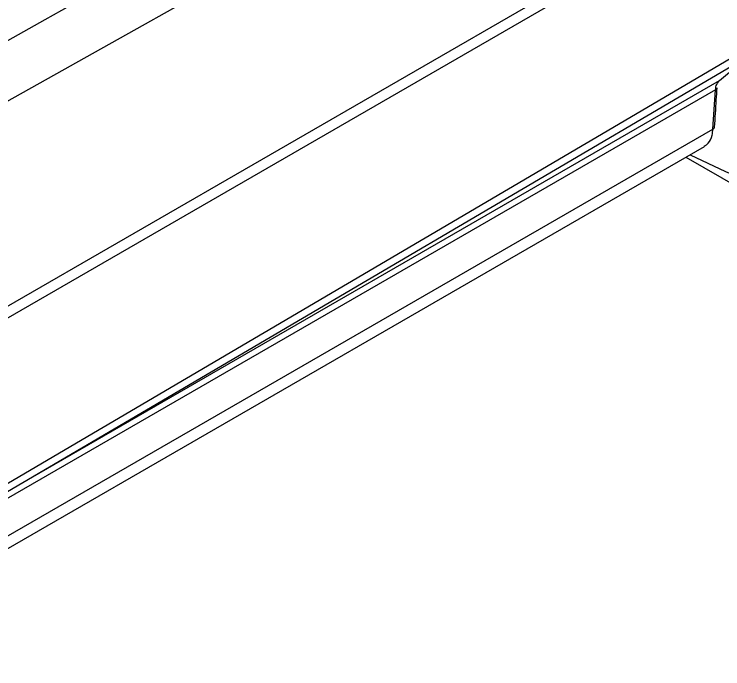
# Model space of a CAD drawing. Extents: x 16.7 to 113.1, y 4.5 to 84.5.
# Drawn here: x 30.745 to 32.741, y 9.808 to 11.653 of the extents above; entities that cross this region are included whole.
import ezdxf

# ---------------------------------------------------------------- set-up
doc = ezdxf.new("R2010")
doc.units = 0
doc.header["$MEASUREMENT"] = 0
doc.layers.add('OBJECT', color=7, linetype='CONTINUOUS')

msp = doc.modelspace()

# ---------------------------------------------------------------- linework, layer by layer
at = {"layer": 'OBJECT'}
for p, q in [((33.2654, 12.296), (29.9534, 10.3841)), ((29.9534, 10.3514), (33.2654, 12.2634)), ((32.7323, 11.4667), (32.7881, 11.5136)), ((30.7667, 10.3319), (32.7323, 11.4667)), ((32.7207, 11.4401), (30.0206, 9.8814)), ((32.7136, 11.3298), (32.7207, 11.4401)), ((30.1037, 9.8231), (32.7136, 11.3298)), ((30.1395, 9.8084), (32.6895, 11.2805)), ((32.6374, 11.2505), (34.0703, 10.4233))]:
    msp.add_line(p, q, dxfattribs=at)
at = {"layer": 'OBJECT', "flags": 128}
for points in [[(33.2637, 12.8311), (33.0865, 12.7318), (32.3778, 12.3345), (29.9026, 10.9473)], [(30.5157, 11.461), (30.8326, 11.6388), (31.7477, 12.1523), (32.8138, 12.7506)], [(30.0104, 9.9102), (30.068, 9.9441), (30.7769, 10.3611), (33.2637, 11.8244)], [(30.0206, 9.8933), (30.5867, 10.2261), (33.2403, 11.7864)], [(32.6491, 11.2572), (32.7485, 11.2099), (32.9091, 11.1428), (33.0681, 11.0879), (33.2249, 11.0454), (33.3788, 11.0155), (33.5293, 10.9983), (33.6759, 10.9939), (33.8179, 11.0022), (33.9549, 11.0232), (34.0864, 11.0569), (34.2119, 11.1031), (34.3308, 11.1617), (34.4428, 11.2325), (34.5475, 11.3151), (34.6444, 11.4093), (34.7332, 11.5147), (34.8136, 11.631), (34.8852, 11.7576)]]:
    msp.add_lwpolyline(points, dxfattribs=at)
at = {"layer": 'OBJECT'}
for centre, radius, start, end in [((32.7181, 11.4467), 0.00705, 291.473, 349.87), ((32.7111, 11.3363), 0.007, 291.263, 350.3218)]:
    msp.add_arc(centre, radius, start, end, dxfattribs=at)
for points, knots in [([(32.7207, 11.4401), (32.7215, 11.4457), (32.7232, 11.4572), (32.7292, 11.4635), (32.7323, 11.4667)], [0, 0, 0, 0, 0.487934, 1, 1, 1, 1]), ([(32.718, 11.3351), (32.7197, 11.3609), (32.7221, 11.3977), (32.7243, 11.4344), (32.7249, 11.4454)], [0, 0, 0, 0, 0.7000056, 1, 1, 1, 1]), ([(32.6888, 11.2817), (32.6929, 11.2841), (32.7031, 11.29), (32.7111, 11.3081), (32.7129, 11.3238), (32.7136, 11.3298)], [0, 0, 0, 0, 0.2932917, 0.7307324, 1, 1, 1, 1])]:
    msp.add_open_spline(points, degree=3, knots=knots, dxfattribs=at)

doc.saveas('drawing.dxf')
